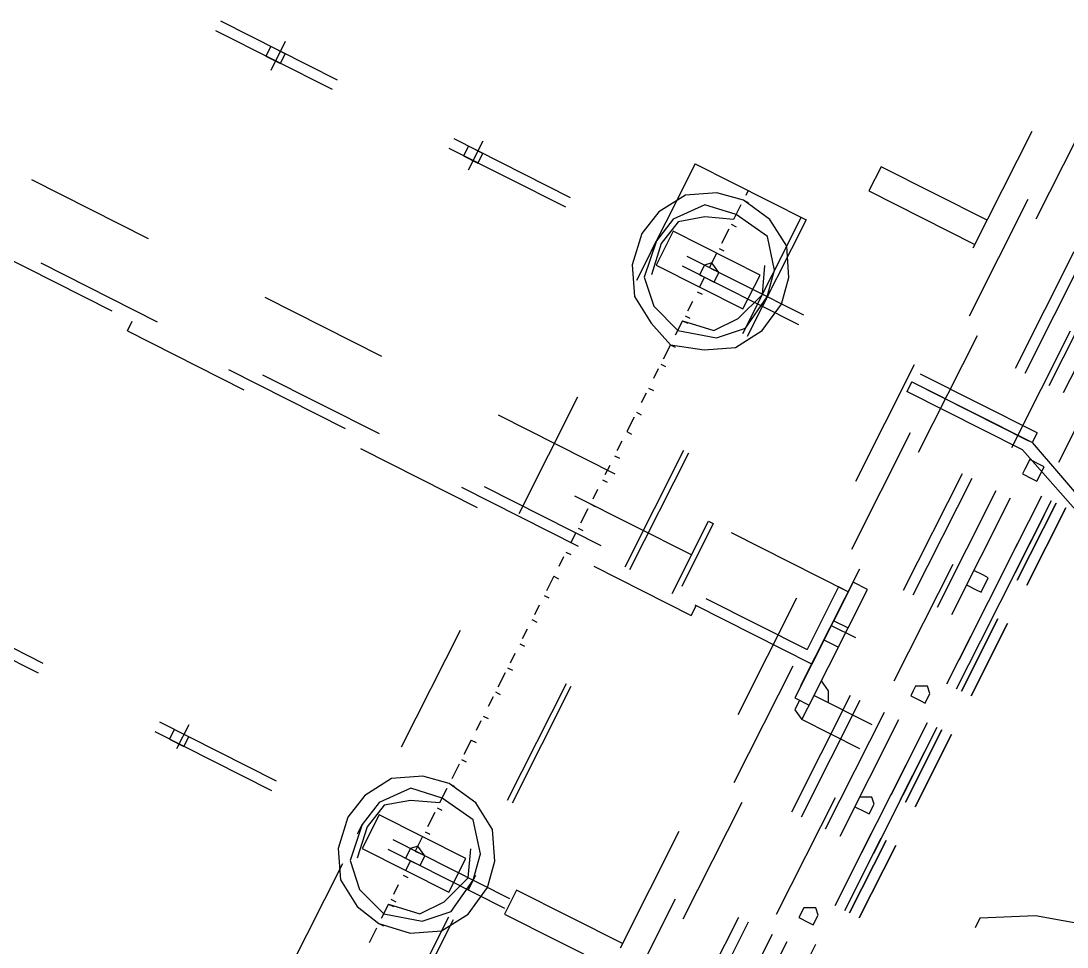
# Model space of a CAD drawing. Header units: metres. Extents: x 0 to 547597, y 0 to 1844684.
# Drawn here: x 543419.603 to 543420.404, y 1844513.9 to 1844514.609 of the extents above; entities that cross this region are included whole.
import ezdxf

# ---------------------------------------------------------------- set-up
doc = ezdxf.new("R2010")
doc.units = ezdxf.units.M
doc.linetypes.add('DASHED', pattern=[0.75, 0.5, -0.25])
doc.layers.add('5_Thep', color=4, linetype='Continuous')
doc.layers.add('TB220kVtuonglai', color=8, linetype='DASHED')

# ---------------------------------------------------------------- blocks, each defined once
blk = doc.blocks.new('MBA220-MB')
at = {"color": 1}
for points in [[(1553.99, -1091.1), (-2326.85, -1091.1), (-2326.85, 570.35)], [(743.93, -996.04), (743.93, -475.29), (-822.46, -475.29), (-822.46, -996.04), (743.93, -996.04)], [(743.93, -996.04), (743.93, -475.29), (-822.46, -475.29), (-822.46, -996.04), (743.93, -996.04)], [(-227.31, -735.66), (-223.18, -776.99), (-210.78, -818.32), (-190.12, -855.52), (-181.85, -855.52)], [(-533.15, -1086.97), (-533.15, -983.64), (-491.82, -884.45)], [(-524.88, -987.77), (-483.55, -884.45)], [(-500.09, -938.18), (-433.96, -938.18)], [(-433.96, -938.18), (-500.09, -938.18)], [(-400.9, -938.18), (-338.9, -938.18)], [(-338.9, -938.18), (-400.9, -938.18)], [(-305.84, -938.18), (-243.84, -938.18)], [(-243.84, -938.18), (-305.84, -938.18)], [(-210.78, -938.18), (-148.79, -938.18)], [(-148.79, -938.18), (-210.78, -938.18)], [(-500.09, -946.45), (-433.96, -946.45)], [(-433.96, -946.45), (-500.09, -946.45)], [(-433.96, -950.58), (-500.09, -950.58)], [(-487.69, -950.58), (-359.57, -950.58)], [(-400.9, -946.45), (-338.9, -946.45)], [(-338.9, -946.45), (-400.9, -946.45)], [(-338.9, -950.58), (-400.9, -950.58)], [(-305.84, -946.45), (-243.84, -946.45)], [(-243.84, -946.45), (-305.84, -946.45)], [(-243.84, -950.58), (-305.84, -950.58)], [(-297.57, -950.58), (-169.45, -950.58)], [(-210.78, -946.45), (-148.79, -946.45)], [(-148.79, -946.45), (-210.78, -946.45)], [(-148.79, -950.58), (-210.78, -950.58)], [(-529.02, -958.84), (-595.14, -958.84)], [(-433.96, -958.84), (-500.09, -958.84)], [(-359.57, -958.84), (-487.69, -958.84)], [(-338.9, -958.84), (-400.9, -958.84)], [(-243.84, -958.84), (-305.84, -958.84)], [(-169.45, -958.84), (-297.57, -958.84)], [(-148.79, -958.84), (-210.78, -958.84)], [(-53.73, -958.84), (-115.72, -958.84)], [(-508.35, -971.24), (-508.35, -967.11), (-520.75, -967.11), (-520.75, -971.24), (-520.75, -979.51), (-512.49, -979.51), (-508.35, -979.51), (-508.35, -971.24)], [(-413.29, -971.24), (-413.29, -967.11), (-425.69, -967.11), (-425.69, -971.24), (-425.69, -979.51), (-417.43, -979.51), (-413.29, -979.51), (-413.29, -971.24)], [(-318.24, -971.24), (-318.24, -967.11), (-326.5, -967.11), (-330.64, -971.24), (-326.5, -979.51), (-322.37, -979.51), (-318.24, -979.51), (-318.24, -971.24)], [(-223.18, -971.24), (-223.18, -967.11), (-231.45, -967.11), (-235.58, -971.24), (-231.45, -979.51), (-227.31, -979.51), (-223.18, -979.51), (-223.18, -971.24)], [(-128.12, -971.24), (-128.12, -967.11), (-136.39, -967.11), (-140.52, -971.24), (-136.39, -979.51), (-136.39, -979.51), (-128.12, -979.51), (-128.12, -971.24)], [(-677.8, -979.51), (-549.68, -979.51)], [(-541.42, -983.64), (-541.42, -2107.8)], [(-541.42, -983.64), (-533.15, -983.64)], [(-533.15, -983.64), (-533.15, -2107.8)], [(-487.69, -979.51), (-359.57, -979.51)], [(-297.57, -979.51), (-169.45, -979.51)], [(-107.46, -979.51), (20.66, -979.51)], [(-41.33, -983.64), (-41.33, -2107.8)], [(-33.06, -983.64), (-33.06, -2107.8)], [(-677.8, -991.91), (-549.68, -991.91)], [(-524.88, -987.77), (-524.88, -1086.97)], [(-487.69, -991.91), (-359.57, -991.91)], [(-297.57, -991.91), (-169.45, -991.91)], [(-107.46, -991.91), (20.66, -991.91)], [(-285.17, -1045.64), (-285.17, -996.04)], [(-264.51, -996.04), (-264.51, -1045.64), (-285.17, -1045.64)], [(-677.8, -1012.57), (-549.68, -1012.57)], [(-487.69, -1012.57), (-359.57, -1012.57)], [(-297.57, -1012.57), (-169.45, -1012.57)], [(-107.46, -1012.57), (20.66, -1012.57)], [(-677.8, -1020.84), (-549.68, -1020.84)], [(-487.69, -1020.84), (-359.57, -1020.84)], [(-297.57, -1020.84), (-169.45, -1020.84)], [(-107.46, -1020.84), (20.66, -1020.84)], [(-285.17, -1033.24), (-293.44, -1037.37), (-297.57, -1045.64)], [(-338.9, -1058.03), (-338.9, -1037.37)], [(-276.91, -1058.03), (-276.91, -1045.64), (-376.1, -1045.64), (-376.1, -1058.03), (-276.91, -1058.03)], [(-343.03, -1058.03), (-343.03, -1045.64)], [(-326.5, -1058.03), (-326.5, -1045.64)], [(-276.91, -1053.9), (-268.64, -1053.9), (-264.51, -1045.64)], [(-2297.92, -1058.03), (-2297.92, -1070.43), (1525.06, -1070.43)], [(1512.66, -1058.03), (-2297.92, -1058.03)], [(-367.83, -1058.03), (-305.84, -1058.03), (-305.84, -2074.74)], [(-367.83, -1058.03), (-367.83, -1066.3), (-314.1, -1066.3)], [(-367.83, -1058.03), (-367.83, -2074.74), (-305.84, -2074.74)], [(-314.1, -1153.09), (-314.1, -1066.3)], [(-533.15, -1086.97), (-524.88, -1086.97)], [(-669.54, -1182.02), (-648.87, -1182.02), (-648.87, -1091.1)], [(-669.54, -1091.1), (-669.54, -1182.02)], [(-49.6, -1182.02), (-28.93, -1182.02), (-28.93, -1091.1)], [(-49.6, -1091.1), (-49.6, -1182.02)], [(-297.57, -1640.78), (-297.57, -1157.23), (-305.84, -1157.23)], [(-305.84, -1177.89), (-367.83, -1177.89), (-367.83, -1173.76), (-314.1, -1173.76)], [(-338.9, -1177.89), (-338.9, -1314.28)], [(-475.29, -1264.68), (-483.55, -1239.88), (-495.95, -1219.22), (-516.62, -1206.82), (-541.42, -1202.69), (-562.08, -1206.82), (-582.75, -1219.22), (-595.14, -1239.88), (-599.28, -1264.68), (-595.14, -1285.35), (-582.75, -1306.01), (-562.08, -1318.41), (-541.42, -1322.54), (-516.62, -1318.41), (-495.95, -1306.01), (-483.55, -1285.35), (-475.29, -1264.68)], [(20.66, -1264.68), (16.53, -1239.88), (4.13, -1219.22), (-16.53, -1206.82), (-41.33, -1202.69), (-61.99, -1206.82), (-82.66, -1219.22), (-95.06, -1239.88), (-99.19, -1264.68), (-95.06, -1285.35), (-82.66, -1306.01), (-61.99, -1318.41), (-41.33, -1322.54), (-16.53, -1318.41), (4.13, -1306.01), (16.53, -1285.35), (20.66, -1264.68)], [(-607.54, -1215.09), (533.15, -1215.09)], [(-607.54, -1310.14), (-607.54, -1215.09)], [(-487.69, -1264.68), (-495.95, -1235.75), (-512.49, -1219.22), (-541.42, -1215.09), (-562.08, -1219.22), (-582.75, -1235.75), (-586.88, -1264.68), (-582.75, -1289.48), (-562.08, -1306.01), (-541.42, -1310.14), (-512.49, -1306.01), (-495.95, -1289.48), (-487.69, -1264.68)], [(-545.55, -1215.09), (-533.15, -1215.09)], [(12.4, -1264.68), (4.13, -1235.75), (-12.4, -1219.22), (-41.33, -1215.09), (-61.99, -1219.22), (-82.66, -1235.75), (-86.79, -1264.68), (-82.66, -1289.48), (-61.99, -1306.01), (-41.33, -1310.14), (-12.4, -1306.01), (4.13, -1289.48), (12.4, -1264.68)], [(-45.46, -1215.09), (-33.06, -1215.09)], [(-607.54, -1219.22), (533.15, -1219.22)], [(-495.95, -1264.68), (-500.09, -1239.88), (-516.62, -1227.49), (-541.42, -1219.22), (-562.08, -1227.49)], [(-314.1, -1343.21), (-314.1, -1219.22)], [(4.13, -1264.68), (0, -1239.88), (-16.53, -1227.49), (-41.33, -1219.22), (-61.99, -1227.49)], [(-524.88, -1301.88), (-524.88, -1227.49), (-553.82, -1227.49), (-553.82, -1301.88), (-524.88, -1301.88)], [(-24.8, -1301.88), (-24.8, -1227.49), (-53.73, -1227.49), (-53.73, -1301.88), (-24.8, -1301.88)], [(-533.15, -1264.68), (-533.15, -1256.42), (-541.42, -1256.42), (-545.55, -1264.68), (-541.42, -1268.82), (-541.42, -1268.82), (-533.15, -1268.82), (-533.15, -1264.68)], [(-33.06, -1264.68), (-33.06, -1256.42), (-41.33, -1256.42), (-45.46, -1264.68), (-41.33, -1268.82), (-41.33, -1268.82), (-33.06, -1268.82), (-33.06, -1264.68)], [(-607.54, -1264.68), (-603.41, -1264.68)], [(-599.28, -1264.68), (-599.28, -1260.55)], [(-595.14, -1264.68), (-582.75, -1264.68)], [(-582.75, -1264.68), (-574.48, -1285.35), (-562.08, -1301.88), (-541.42, -1306.01), (-516.62, -1301.88)], [(-578.61, -1264.68), (-578.61, -1260.55)], [(-574.48, -1264.68), (-562.08, -1264.68)], [(-557.95, -1264.68), (-557.95, -1260.55)], [(-553.82, -1264.68), (-541.42, -1264.68)], [(-541.42, -1264.68), (-541.42, -1260.55)], [(-533.15, -1264.68), (-524.88, -1264.68)], [(-520.75, -1264.68), (-520.75, -1260.55)], [(-512.49, -1264.68), (-504.22, -1264.68)], [(-500.09, -1264.68), (-500.09, -1260.55)], [(-495.95, -1264.68), (-495.95, -1260.55)], [(-495.95, -1264.68), (-483.55, -1264.68)], [(-475.29, -1264.68), (-475.29, -1260.55)], [(-475.29, -1264.68), (-462.89, -1264.68)], [(-458.76, -1264.68), (-458.76, -1260.55)], [(-454.62, -1264.68), (-446.36, -1264.68)], [(-438.09, -1264.68), (-438.09, -1260.55)], [(-433.96, -1264.68), (-425.69, -1264.68)], [(-417.43, -1264.68), (-417.43, -1260.55)], [(-413.29, -1264.68), (-400.9, -1264.68)], [(-400.9, -1264.68), (-400.9, -1260.55)], [(-392.63, -1264.68), (-384.36, -1264.68)], [(-380.23, -1264.68), (-380.23, -1260.55)], [(-371.97, -1264.68), (-363.7, -1264.68)], [(-359.57, -1264.68), (-359.57, -1260.55)], [(-351.3, -1264.68), (-343.03, -1264.68)], [(-338.9, -1264.68), (-338.9, -1260.55)], [(-334.77, -1264.68), (-322.37, -1264.68)], [(-318.24, -1264.68), (-318.24, -1260.55)], [(-314.1, -1264.68), (-305.84, -1264.68)], [(-297.57, -1264.68), (-297.57, -1260.55)], [(-293.44, -1264.68), (-285.17, -1264.68)], [(-276.91, -1264.68), (-276.91, -1260.55)], [(-276.91, -1264.68), (-264.51, -1264.68)], [(-260.38, -1264.68), (-260.38, -1260.55)], [(-252.11, -1264.68), (-243.84, -1264.68)], [(-239.71, -1264.68), (-239.71, -1260.55)], [(-231.45, -1264.68), (-223.18, -1264.68)], [(-219.05, -1264.68), (-219.05, -1260.55)], [(-210.78, -1264.68), (-202.51, -1264.68)], [(-198.38, -1264.68), (-198.38, -1260.55)], [(-194.25, -1264.68), (-181.85, -1264.68)], [(-177.72, -1264.68), (-177.72, -1260.55)], [(-173.58, -1264.68), (-165.32, -1264.68)], [(-157.05, -1264.68), (-157.05, -1260.55)], [(-152.92, -1264.68), (-144.65, -1264.68)], [(-136.39, -1264.68), (-136.39, -1260.55)], [(-136.39, -1264.68), (-123.99, -1264.68)], [(-119.86, -1264.68), (-119.86, -1260.55)], [(-115.72, -1264.68), (-103.32, -1264.68)], [(-99.19, -1264.68), (-99.19, -1260.55)], [(-95.06, -1264.68), (-82.66, -1264.68)], [(-82.66, -1264.68), (-74.39, -1285.35), (-61.99, -1301.88), (-41.33, -1306.01), (-16.53, -1301.88)], [(-78.53, -1264.68), (-78.53, -1260.55)], [(-74.39, -1264.68), (-61.99, -1264.68)], [(-57.86, -1264.68), (-57.86, -1260.55)], [(-53.73, -1264.68), (-41.33, -1264.68)], [(-41.33, -1264.68), (-41.33, -1260.55)], [(-33.06, -1264.68), (-24.8, -1264.68)], [(-20.66, -1264.68), (-20.66, -1260.55)], [(-12.4, -1264.68), (-4.13, -1264.68)], [(0, -1264.68), (0, -1260.55)], [(4.13, -1264.68), (4.13, -1260.55)], [(4.13, -1264.68), (16.53, -1264.68)], [(20.66, -1264.68), (20.66, -1260.55)], [(24.8, -1264.68), (37.2, -1264.68)], [(-607.54, -1310.14), (533.15, -1310.14)], [(-607.54, -1310.14), (533.15, -1310.14)], [(-607.54, -1310.14), (533.15, -1310.14)], [(-607.54, -1310.14), (533.15, -1310.14)], [(-533.15, -1310.14), (-541.42, -1310.14)], [(-33.06, -1310.14), (-41.33, -1310.14)], [(-314.1, -1533.32), (-314.1, -1409.34)], [(-549.68, -1463.06), (-524.88, -1463.06)], [(-533.15, -1471.33), (-533.15, -1458.93), (-541.42, -1458.93), (-541.42, -1471.33), (-533.15, -1471.33)], [(-49.6, -1463.06), (-28.93, -1463.06)], [(-33.06, -1471.33), (-33.06, -1458.93), (-41.33, -1458.93), (-41.33, -1471.33), (-33.06, -1471.33)], [(-314.1, -1723.44), (-314.1, -1599.45)], [(-549.68, -1632.51), (-524.88, -1632.51)], [(-533.15, -1640.78), (-533.15, -1628.38), (-541.42, -1628.38), (-541.42, -1640.78), (-533.15, -1640.78)], [(-297.57, -1640.78), (-305.84, -1640.78)]]:
    blk.add_lwpolyline(points, dxfattribs=at)
blk = doc.blocks.new('mb moiTQK')
at = {"layer": 'TB220kVtuonglai', "ltscale": 3000, "xscale": 0.001, "yscale": 0.001, "zscale": 0.001}
blk.add_blockref('MBA220-MB', (-20.05166, -82.51016), dxfattribs=at)
blk = doc.blocks.new('ACAD-DinhViTuyenDz220kV')
blk.add_circle((543470.18793, 1844560.06958), 117.55145)
at = {"layer": '5_Thep', "rotation": 243.2403583287449}
blk.add_blockref('mb moiTQK', (543485.661, 1844458.313), dxfattribs=at)

msp = doc.modelspace()

# ---------------------------------------------------------------- block references
msp.add_blockref('ACAD-DinhViTuyenDz220kV', (0, 0))

doc.saveas('drawing.dxf')
